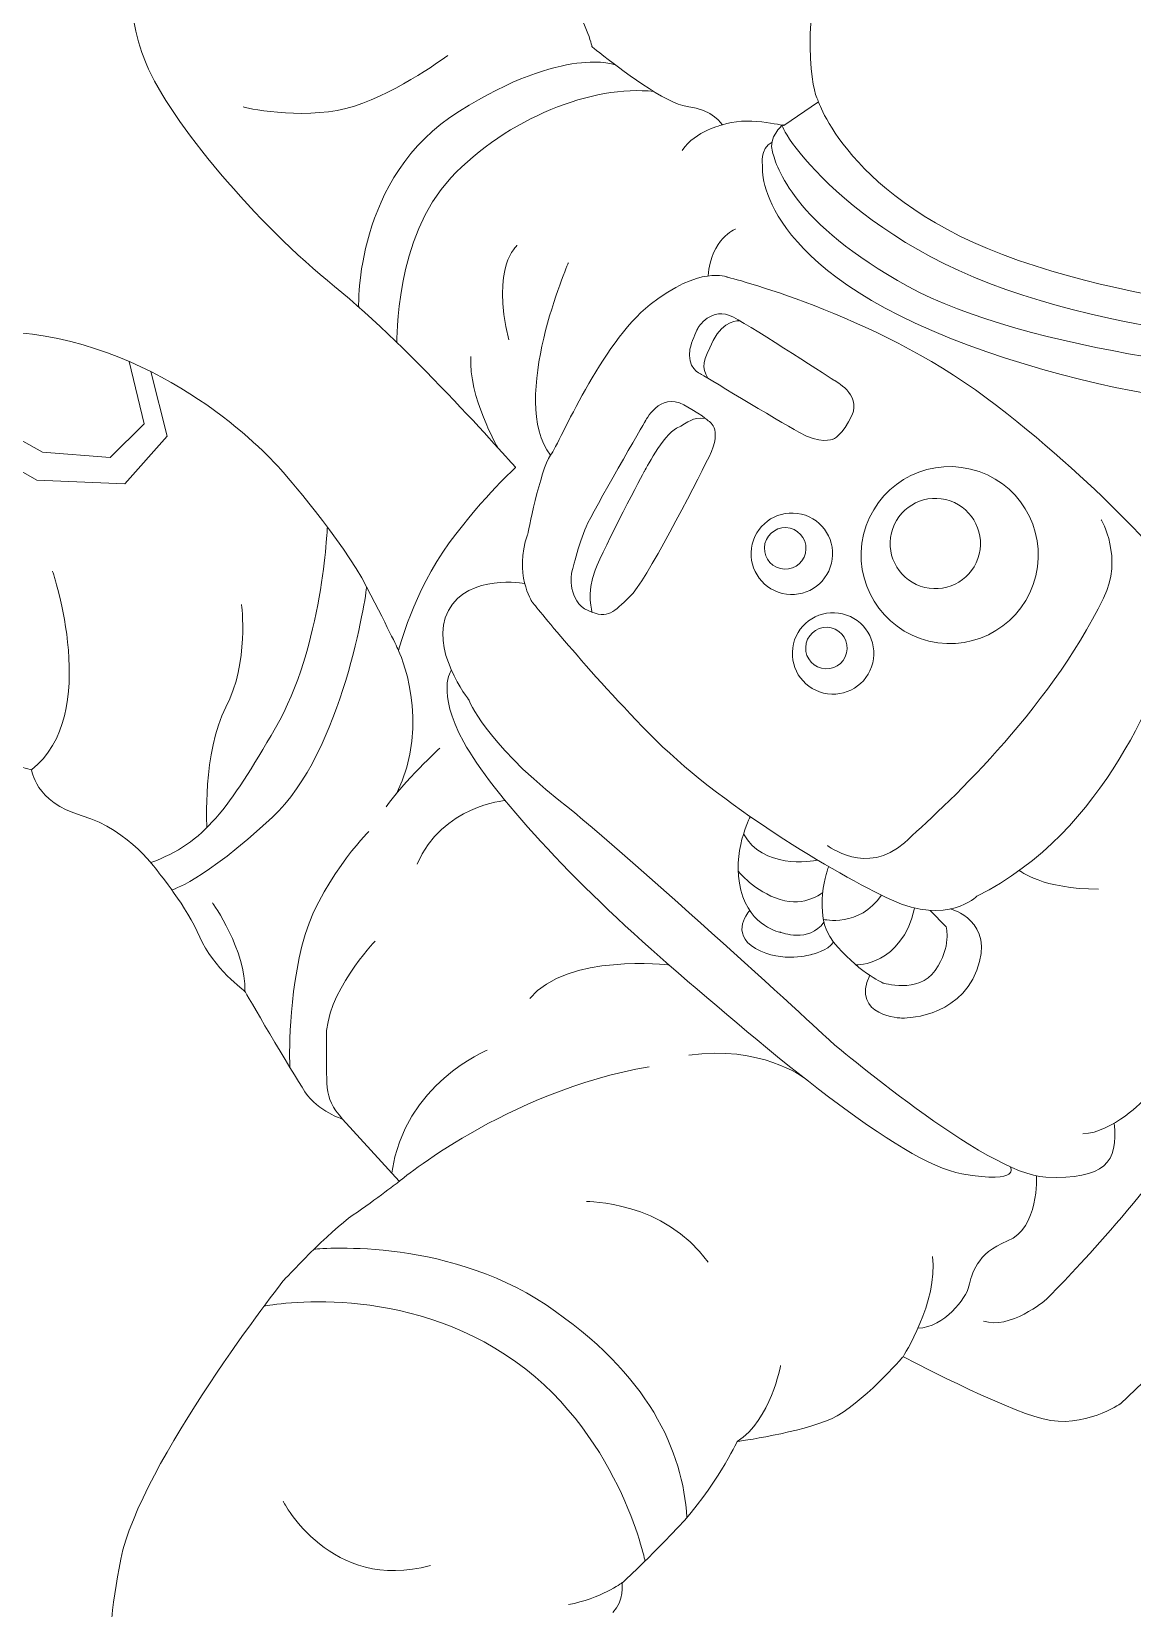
# Model space of a CAD drawing. Header units: centimetres. Extents: x -65 to 125, y -59 to 116.
# Drawn here: x 19.406 to 22.505, y 5.956 to 10.398 of the extents above; entities that cross this region are included whole.
import ezdxf

# ---------------------------------------------------------------- set-up
doc = ezdxf.new("R2010")
doc.units = ezdxf.units.CM
doc.header["$MEASUREMENT"] = 0
doc.layers.add('layer 1', color=7, linetype='Continuous')

msp = doc.modelspace()

# ---------------------------------------------------------------- linework, layer by layer
at = {"layer": 'layer 1', "color": 250, "lineweight": 9}
msp.add_open_spline([(-27.41654, 31.46228), (-27.41654, 31.46228), (26.77014, 31.46228), (26.77014, 31.46228), (26.77014, 31.46228), (26.77014, 31.46228), (26.77014, -20.81939), (26.77014, -20.81939), (26.77014, -20.81939), (26.77014, -20.81939), (-27.41654, -20.81939), (-27.41654, -20.81939), (-27.41654, -20.81939), (-27.41654, -20.81939), (-27.41654, 31.46228), (-27.41654, 31.46228)], degree=3, knots=[0, 0, 0, 0, 0.2, 0.2, 0.2, 0.2, 0.4, 0.4, 0.4, 0.4, 0.6, 0.6, 0.6, 0.6, 1, 1, 1, 1], dxfattribs=at)
at = {"layer": 'layer 1', "color": 142, "lineweight": 9}
for points, knots in [([(20.98396, 10.35497), (20.98396, 10.35497), (20.98396, 10.35497), (20.98396, 10.35497), (20.98396, 10.35497), (20.98396, 10.35497), (20.9632, 10.44022), (20.92454, 10.47078), (20.92454, 10.47078), (20.92454, 10.47078), (20.92454, 10.47078), (20.92454, 10.47078), (20.92454, 10.47078), (20.88588, 10.50134), (20.78884, 10.55895), (20.8257, 10.74124)], [0, 0, 0, 0, 0.2, 0.2, 0.2, 0.2, 0.4, 0.4, 0.4, 0.4, 0.6, 0.6, 0.6, 0.6, 1, 1, 1, 1]), ([(19.72856, 10.30757), (19.72856, 10.30757), (19.72856, 10.30757), (19.72856, 10.30757), (19.72856, 10.30757), (19.65983, 10.47282), (19.69107, 10.62696), (19.69107, 10.62696)], [0, 0, 0, 0, 0.3333333, 0.3333333, 0.3333333, 0.3333333, 1, 1, 1, 1]), ([(21.63043, 10.65805), (21.63043, 10.65805), (21.63043, 10.65805), (21.63043, 10.65805), (21.63043, 10.65805), (21.56226, 10.29685), (21.62151, 10.19997), (21.62151, 10.19997)], [0, 0, 0, 0, 0.3333333, 0.3333333, 0.3333333, 0.3333333, 1, 1, 1, 1]), ([(21.00599, 10.33726), (21.00599, 10.33726), (21.00599, 10.33726), (21.00599, 10.33726), (21.00599, 10.33726), (20.99223, 10.34815), (20.98396, 10.35497), (20.98396, 10.35497)], [0, 0, 0, 0, 0.3333333, 0.3333333, 0.3333333, 0.3333333, 1, 1, 1, 1]), ([(20.25923, 9.67931), (20.25923, 9.67931), (20.25923, 9.67931), (20.25923, 9.67931), (20.25923, 9.67931), (20.04182, 9.85444), (19.7973, 10.14231), (19.72856, 10.30757)], [0, 0, 0, 0, 0.3333333, 0.3333333, 0.3333333, 0.3333333, 1, 1, 1, 1]), ([(21.2514, 10.18667), (21.2514, 10.18667), (21.2514, 10.18667), (21.2514, 10.18667), (21.2514, 10.18667), (21.19305, 10.19324), (21.05889, 10.29538), (21.00599, 10.33726)], [0, 0, 0, 0, 0.3333333, 0.3333333, 0.3333333, 0.3333333, 1, 1, 1, 1]), ([(21.62151, 10.19997), (21.62151, 10.19997), (21.62151, 10.19997), (21.62151, 10.19997), (21.62151, 10.19997), (21.62151, 10.19997), (21.52386, 10.13263), (21.52386, 10.13263)], [0, 0, 0, 0, 0.3333333, 0.3333333, 0.3333333, 0.3333333, 1, 1, 1, 1]), ([(21.52386, 10.13263), (21.52386, 10.13263), (21.52386, 10.13263), (21.52386, 10.13263), (21.52386, 10.13263), (21.52386, 10.13263), (21.41525, 10.15938), (21.35091, 10.13476)], [0, 0, 0, 0, 0.3333333, 0.3333333, 0.3333333, 0.3333333, 1, 1, 1, 1]), ([(20.76886, 9.16942), (20.76886, 9.16942), (20.76886, 9.16942), (20.76886, 9.16942), (20.76886, 9.16942), (20.76886, 9.16942), (20.47664, 9.50418), (20.25923, 9.67931)], [0, 0, 0, 0, 0.3333333, 0.3333333, 0.3333333, 0.3333333, 1, 1, 1, 1]), ([(18.66246, 9.29712), (18.66246, 9.29712), (18.66246, 9.29712), (18.66246, 9.29712), (18.66246, 9.29712), (18.76334, 9.37783), (19.09134, 9.6174), (19.4805, 9.53305)], [0, 0, 0, 0, 0.3333333, 0.3333333, 0.3333333, 0.3333333, 1, 1, 1, 1]), ([(19.4805, 9.53305), (19.4805, 9.53305), (19.4805, 9.53305), (19.4805, 9.53305), (19.4805, 9.53305), (19.86966, 9.4487), (20.11253, 9.15886), (20.11253, 9.15886)], [0, 0, 0, 0, 0.3333333, 0.3333333, 0.3333333, 0.3333333, 1, 1, 1, 1]), ([(20.11253, 9.15886), (20.11253, 9.15886), (20.11253, 9.15886), (20.11253, 9.15886), (20.11253, 9.15886), (20.11253, 9.15886), (20.28169, 8.96469), (20.3493, 8.83392)], [0, 0, 0, 0, 0.3333333, 0.3333333, 0.3333333, 0.3333333, 1, 1, 1, 1]), ([(20.582, 8.95719), (20.582, 8.95719), (20.582, 8.95719), (20.582, 8.95719), (20.582, 8.95719), (20.68352, 9.0944), (20.76886, 9.16942), (20.76886, 9.16942)], [0, 0, 0, 0, 0.3333333, 0.3333333, 0.3333333, 0.3333333, 1, 1, 1, 1]), ([(20.43931, 8.65409), (20.43931, 8.65409), (20.43931, 8.65409), (20.43931, 8.65409), (20.43931, 8.65409), (20.43931, 8.65409), (20.48049, 8.81998), (20.582, 8.95719)], [0, 0, 0, 0, 0.3333333, 0.3333333, 0.3333333, 0.3333333, 1, 1, 1, 1]), ([(20.3493, 8.83392), (20.3493, 8.83392), (20.3493, 8.83392), (20.3493, 8.83392), (20.3493, 8.83392), (20.41691, 8.70315), (20.43931, 8.65409), (20.43931, 8.65409)], [0, 0, 0, 0, 0.3333333, 0.3333333, 0.3333333, 0.3333333, 1, 1, 1, 1]), ([(19.4061, 8.31876), (19.4061, 8.31876), (19.4061, 8.31876), (19.4061, 8.31876), (19.4061, 8.31876), (19.4061, 8.31876), (19.34992, 8.33289), (19.34992, 8.33289)], [0, 0, 0, 0, 0.3333333, 0.3333333, 0.3333333, 0.3333333, 1, 1, 1, 1]), ([(19.54828, 8.18891), (19.54828, 8.18891), (19.54828, 8.18891), (19.54828, 8.18891), (19.54828, 8.18891), (19.41438, 8.22826), (19.4061, 8.31876), (19.4061, 8.31876)], [0, 0, 0, 0, 0.3333333, 0.3333333, 0.3333333, 0.3333333, 1, 1, 1, 1]), ([(19.76306, 8.02976), (19.76306, 8.02976), (19.76306, 8.02976), (19.76306, 8.02976), (19.76306, 8.02976), (19.76306, 8.02976), (19.68219, 8.14955), (19.54828, 8.18891)], [0, 0, 0, 0, 0.3333333, 0.3333333, 0.3333333, 0.3333333, 1, 1, 1, 1]), ([(19.88008, 7.84696), (19.88008, 7.84696), (19.88008, 7.84696), (19.88008, 7.84696), (19.88008, 7.84696), (19.84346, 7.9325), (19.76306, 8.02976), (19.76306, 8.02976)], [0, 0, 0, 0, 0.3333333, 0.3333333, 0.3333333, 0.3333333, 1, 1, 1, 1]), ([(20.00672, 7.69432), (20.00672, 7.69432), (20.00672, 7.69432), (20.00672, 7.69432), (20.00672, 7.69432), (20.00672, 7.69432), (19.91671, 7.76143), (19.88008, 7.84696)], [0, 0, 0, 0, 0.3333333, 0.3333333, 0.3333333, 0.3333333, 1, 1, 1, 1]), ([(20.17579, 7.41165), (20.17579, 7.41165), (20.17579, 7.41165), (20.17579, 7.41165), (20.17579, 7.41165), (20.13761, 7.46865), (20.00672, 7.69432), (20.00672, 7.69432)], [0, 0, 0, 0, 0.3333333, 0.3333333, 0.3333333, 0.3333333, 1, 1, 1, 1]), ([(20.28177, 7.33477), (20.28177, 7.33477), (20.28177, 7.33477), (20.28177, 7.33477), (20.28177, 7.33477), (20.28177, 7.33477), (20.21398, 7.35465), (20.17579, 7.41165)], [0, 0, 0, 0, 0.3333333, 0.3333333, 0.3333333, 0.3333333, 1, 1, 1, 1]), ([(20.4413, 7.15944), (20.4413, 7.15944), (20.4413, 7.15944), (20.4413, 7.15944), (20.4413, 7.15944), (20.4413, 7.15944), (20.28177, 7.33477), (20.28177, 7.33477)], [0, 0, 0, 0, 0.3333333, 0.3333333, 0.3333333, 0.3333333, 1, 1, 1, 1]), ([(20.31104, 7.06457), (20.31104, 7.06457), (20.31104, 7.06457), (20.31104, 7.06457), (20.31104, 7.06457), (20.37605, 7.10908), (20.4413, 7.15944), (20.4413, 7.15944)], [0, 0, 0, 0, 0.3333333, 0.3333333, 0.3333333, 0.3333333, 1, 1, 1, 1]), ([(20.1156, 6.88037), (20.1156, 6.88037), (20.1156, 6.88037), (20.1156, 6.88037), (20.1156, 6.88037), (20.1156, 6.88037), (20.24603, 7.02005), (20.31104, 7.06457)], [0, 0, 0, 0, 0.3333333, 0.3333333, 0.3333333, 0.3333333, 1, 1, 1, 1]), ([(19.65729, 6.09517), (19.65729, 6.09517), (19.65729, 6.09517), (19.65729, 6.09517), (19.65729, 6.09517), (19.71176, 6.36527), (20.1156, 6.88037), (20.1156, 6.88037)], [0, 0, 0, 0, 0.3333333, 0.3333333, 0.3333333, 0.3333333, 1, 1, 1, 1]), ([(22.68202, 6.73393), (22.68202, 6.73393), (22.68202, 6.73393), (22.68202, 6.73393), (22.68202, 6.73393), (22.68202, 6.73393), (22.47199, 6.53319), (22.47199, 6.53319)], [0, 0, 0, 0, 0.3333333, 0.3333333, 0.3333333, 0.3333333, 1, 1, 1, 1]), ([(21.85953, 6.66546), (21.85953, 6.66546), (21.85953, 6.66546), (21.85953, 6.66546), (21.85953, 6.66546), (21.85953, 6.66546), (21.74186, 6.52977), (21.65815, 6.49094)], [0, 0, 0, 0, 0.3333333, 0.3333333, 0.3333333, 0.3333333, 1, 1, 1, 1]), ([(22.25392, 6.49016), (22.25392, 6.49016), (22.25392, 6.49016), (22.25392, 6.49016), (22.25392, 6.49016), (22.13931, 6.51896), (21.85953, 6.66546), (21.85953, 6.66546)], [0, 0, 0, 0, 0.3333333, 0.3333333, 0.3333333, 0.3333333, 1, 1, 1, 1]), ([(22.47199, 6.53319), (22.47199, 6.53319), (22.47199, 6.53319), (22.47199, 6.53319), (22.47199, 6.53319), (22.47199, 6.53319), (22.36852, 6.46135), (22.25392, 6.49016)], [0, 0, 0, 0, 0.3333333, 0.3333333, 0.3333333, 0.3333333, 1, 1, 1, 1]), ([(21.65815, 6.49094), (21.65815, 6.49094), (21.65815, 6.49094), (21.65815, 6.49094), (21.65815, 6.49094), (21.57445, 6.45211), (21.39241, 6.42636), (21.39241, 6.42636)], [0, 0, 0, 0, 0.3333333, 0.3333333, 0.3333333, 0.3333333, 1, 1, 1, 1]), ([(21.39241, 6.42636), (21.39241, 6.42636), (21.39241, 6.42636), (21.39241, 6.42636), (21.39241, 6.42636), (21.39241, 6.42636), (21.33008, 6.29505), (21.22556, 6.18453)], [0, 0, 0, 0, 0.3333333, 0.3333333, 0.3333333, 0.3333333, 1, 1, 1, 1]), ([(21.22556, 6.18453), (21.22556, 6.18453), (21.22556, 6.18453), (21.22556, 6.18453), (21.22556, 6.18453), (21.12103, 6.07401), (21.06882, 6.02877), (21.06882, 6.02877)], [0, 0, 0, 0, 0.3333333, 0.3333333, 0.3333333, 0.3333333, 1, 1, 1, 1]), ([(19.73684, 5.44112), (19.73684, 5.44112), (19.73684, 5.44112), (19.73684, 5.44112), (19.73684, 5.44112), (19.61632, 5.64128), (19.60281, 5.82508), (19.65729, 6.09517)], [0, 0, 0, 0, 0.3333333, 0.3333333, 0.3333333, 0.3333333, 1, 1, 1, 1]), ([(21.06882, 6.02877), (21.06882, 6.02877), (21.06882, 6.02877), (21.06882, 6.02877), (21.06882, 6.02877), (21.06882, 6.02877), (21.07401, 5.97678), (21.04283, 5.94535)], [0, 0, 0, 0, 0.3333333, 0.3333333, 0.3333333, 0.3333333, 1, 1, 1, 1])]:
    msp.add_open_spline(points, degree=3, knots=knots, dxfattribs=at)
at = {"layer": 'layer 1', "color": 242, "lineweight": 9}
for points, knots in [([(20.6105, 10.17367), (20.6105, 10.17367), (20.6105, 10.17367), (20.6105, 10.17367), (20.6105, 10.17367), (20.90777, 10.35928), (21.04916, 10.30393), (21.04916, 10.30393)], [0, 0, 0, 0, 0.3333333, 0.3333333, 0.3333333, 0.3333333, 1, 1, 1, 1]), ([(20.31493, 10.18752), (20.31493, 10.18752), (20.31493, 10.18752), (20.31493, 10.18752), (20.31493, 10.18752), (20.43966, 10.22768), (20.57834, 10.33055), (20.57834, 10.33055)], [0, 0, 0, 0, 0.3333333, 0.3333333, 0.3333333, 0.3333333, 1, 1, 1, 1]), ([(20.58649, 9.98593), (20.58649, 9.98593), (20.58649, 9.98593), (20.58649, 9.98593), (20.58649, 9.98593), (20.74479, 10.1531), (20.98688, 10.24906), (21.15805, 10.2286)], [0, 0, 0, 0, 0.3333333, 0.3333333, 0.3333333, 0.3333333, 1, 1, 1, 1]), ([(22.23097, 9.73751), (22.23097, 9.73751), (22.23097, 9.73751), (22.23097, 9.73751), (22.23097, 9.73751), (21.71761, 9.89901), (21.62151, 10.19997), (21.62151, 10.19997)], [0, 0, 0, 0, 0.3333333, 0.3333333, 0.3333333, 0.3333333, 1, 1, 1, 1]), ([(22.19691, 9.65483), (22.19691, 9.65483), (22.19691, 9.65483), (22.19691, 9.65483), (22.19691, 9.65483), (21.67517, 9.8207), (21.48678, 10.1645), (21.52386, 10.13263)], [0, 0, 0, 0, 0.3333333, 0.3333333, 0.3333333, 0.3333333, 1, 1, 1, 1]), ([(21.46368, 10.02032), (21.46368, 10.02032), (21.46368, 10.02032), (21.46368, 10.02032), (21.46368, 10.02032), (21.46368, 10.02032), (21.45568, 10.06794), (21.49052, 10.08641)], [0, 0, 0, 0, 0.3333333, 0.3333333, 0.3333333, 0.3333333, 1, 1, 1, 1]), ([(21.4917, 10.05842), (21.4917, 10.05842), (21.4917, 10.05842), (21.4917, 10.05842), (21.4917, 10.05842), (21.50402, 10.0165), (21.54764, 9.85966), (21.87362, 9.67961)], [0, 0, 0, 0, 0.3333333, 0.3333333, 0.3333333, 0.3333333, 1, 1, 1, 1]), ([(21.99092, 9.5345), (21.99092, 9.5345), (21.99092, 9.5345), (21.99092, 9.5345), (21.99092, 9.5345), (21.43531, 9.75574), (21.46368, 10.02032), (21.46368, 10.02032)], [0, 0, 0, 0, 0.3333333, 0.3333333, 0.3333333, 0.3333333, 1, 1, 1, 1]), ([(21.14746, 9.62859), (21.14746, 9.62859), (21.14746, 9.62859), (21.14746, 9.62859), (21.14746, 9.62859), (21.28759, 9.73997), (21.3644, 9.70611), (21.3644, 9.70611)], [0, 0, 0, 0, 0.3333333, 0.3333333, 0.3333333, 0.3333333, 1, 1, 1, 1]), ([(23.06557, 9.62605), (23.06557, 9.62605), (23.06557, 9.62605), (23.06557, 9.62605), (23.06557, 9.62605), (23.06557, 9.62605), (22.74432, 9.57602), (22.23097, 9.73751)], [0, 0, 0, 0, 0.3333333, 0.3333333, 0.3333333, 0.3333333, 1, 1, 1, 1]), ([(21.3644, 9.70611), (21.3644, 9.70611), (21.3644, 9.70611), (21.3644, 9.70611), (21.3644, 9.70611), (21.3644, 9.70611), (21.7754, 9.60469), (22.09324, 9.36642)], [0, 0, 0, 0, 0.3333333, 0.3333333, 0.3333333, 0.3333333, 1, 1, 1, 1]), ([(21.87362, 9.67961), (21.87362, 9.67961), (21.87362, 9.67961), (21.87362, 9.67961), (21.87362, 9.67961), (22.19959, 9.49955), (22.91628, 9.41297), (23.09578, 9.44287)], [0, 0, 0, 0, 0.3333333, 0.3333333, 0.3333333, 0.3333333, 1, 1, 1, 1]), ([(23.09744, 9.54282), (23.09744, 9.54282), (23.09744, 9.54282), (23.09744, 9.54282), (23.09744, 9.54282), (23.09744, 9.54282), (22.71865, 9.48895), (22.19691, 9.65483)], [0, 0, 0, 0, 0.3333333, 0.3333333, 0.3333333, 0.3333333, 1, 1, 1, 1]), ([(20.86694, 9.2041), (20.86694, 9.2041), (20.86694, 9.2041), (20.86694, 9.2041), (20.86694, 9.2041), (20.89556, 9.24441), (21.00732, 9.51721), (21.14746, 9.62859)], [0, 0, 0, 0, 0.3333333, 0.3333333, 0.3333333, 0.3333333, 1, 1, 1, 1]), ([(21.25956, 9.50352), (21.25956, 9.50352), (21.25956, 9.50352), (21.25956, 9.50352), (21.25956, 9.50352), (21.26411, 9.52424), (21.2756, 9.54921), (21.28126, 9.56172)], [0, 0, 0, 0, 0.3333333, 0.3333333, 0.3333333, 0.3333333, 1, 1, 1, 1]), ([(21.38201, 9.5929), (21.38201, 9.5929), (21.38201, 9.5929), (21.38201, 9.5929), (21.38201, 9.5929), (21.44463, 9.55893), (21.66706, 9.41445), (21.66706, 9.41445)], [0, 0, 0, 0, 0.3333333, 0.3333333, 0.3333333, 0.3333333, 1, 1, 1, 1]), ([(21.3249, 9.52729), (21.3249, 9.52729), (21.3249, 9.52729), (21.3249, 9.52729), (21.3249, 9.52729), (21.2966, 9.46862), (21.29105, 9.45362), (21.3096, 9.42132)], [0, 0, 0, 0, 0.3333333, 0.3333333, 0.3333333, 0.3333333, 1, 1, 1, 1]), ([(23.15087, 9.31395), (23.15087, 9.31395), (23.15087, 9.31395), (23.15087, 9.31395), (23.15087, 9.31395), (23.15087, 9.31395), (22.54653, 9.31327), (21.99092, 9.5345)], [0, 0, 0, 0, 0.3333333, 0.3333333, 0.3333333, 0.3333333, 1, 1, 1, 1]), ([(19.7231, 9.29244), (19.7231, 9.29244), (19.7231, 9.29244), (19.7231, 9.29244), (19.7231, 9.29244), (19.7231, 9.29244), (19.68097, 9.46822), (19.68097, 9.46822)], [0, 0, 0, 0, 0.3333333, 0.3333333, 0.3333333, 0.3333333, 1, 1, 1, 1]), ([(21.28931, 9.43351), (21.28931, 9.43351), (21.28931, 9.43351), (21.28931, 9.43351), (21.28931, 9.43351), (21.28931, 9.43351), (21.24889, 9.44945), (21.25956, 9.50352)], [0, 0, 0, 0, 0.3333333, 0.3333333, 0.3333333, 0.3333333, 1, 1, 1, 1]), ([(19.78795, 9.25793), (19.78795, 9.25793), (19.78795, 9.25793), (19.78795, 9.25793), (19.78795, 9.25793), (19.78795, 9.25793), (19.74161, 9.43991), (19.74161, 9.43991)], [0, 0, 0, 0, 0.3333333, 0.3333333, 0.3333333, 0.3333333, 1, 1, 1, 1]), ([(21.66151, 9.2494), (21.66151, 9.2494), (21.66151, 9.2494), (21.66151, 9.2494), (21.66151, 9.2494), (21.66151, 9.2494), (21.62602, 9.23435), (21.5659, 9.2689), (21.5659, 9.2689), (21.5659, 9.2689), (21.5659, 9.2689), (21.5659, 9.2689), (21.5659, 9.2689), (21.50578, 9.30345), (21.28931, 9.43351), (21.28931, 9.43351)], [0, 0, 0, 0, 0.2, 0.2, 0.2, 0.2, 0.4, 0.4, 0.4, 0.4, 0.6, 0.6, 0.6, 0.6, 1, 1, 1, 1]), ([(21.66706, 9.41445), (21.66706, 9.41445), (21.66706, 9.41445), (21.66706, 9.41445), (21.66706, 9.41445), (21.66706, 9.41445), (21.74168, 9.37641), (21.71575, 9.31775)], [0, 0, 0, 0, 0.3333333, 0.3333333, 0.3333333, 0.3333333, 1, 1, 1, 1]), ([(21.24226, 9.34601), (21.24226, 9.34601), (21.24226, 9.34601), (21.24226, 9.34601), (21.24226, 9.34601), (21.30965, 9.30735), (21.31054, 9.30123), (21.31054, 9.30123)], [0, 0, 0, 0, 0.3333333, 0.3333333, 0.3333333, 0.3333333, 1, 1, 1, 1]), ([(22.09324, 9.36642), (22.09324, 9.36642), (22.09324, 9.36642), (22.09324, 9.36642), (22.09324, 9.36642), (22.41109, 9.12815), (22.61882, 8.87864), (22.61882, 8.87864)], [0, 0, 0, 0, 0.3333333, 0.3333333, 0.3333333, 0.3333333, 1, 1, 1, 1]), ([(19.24985, 9.31681), (19.24985, 9.31681), (19.24985, 9.31681), (19.24985, 9.31681), (19.24985, 9.31681), (19.24985, 9.31681), (19.43717, 9.21266), (19.43717, 9.21266)], [0, 0, 0, 0, 0.3333333, 0.3333333, 0.3333333, 0.3333333, 1, 1, 1, 1]), ([(19.62706, 9.19758), (19.62706, 9.19758), (19.62706, 9.19758), (19.62706, 9.19758), (19.62706, 9.19758), (19.62706, 9.19758), (19.7231, 9.29244), (19.7231, 9.29244)], [0, 0, 0, 0, 0.3333333, 0.3333333, 0.3333333, 0.3333333, 1, 1, 1, 1]), ([(20.92601, 8.87113), (20.92601, 8.87113), (20.92601, 8.87113), (20.92601, 8.87113), (20.92601, 8.87113), (20.92601, 8.87113), (20.94671, 8.95701), (20.96719, 9.00282), (20.96719, 9.00282), (20.96719, 9.00282), (20.96719, 9.00282), (20.96719, 9.00282), (20.96719, 9.00282), (20.98767, 9.04863), (21.13303, 9.29918), (21.13303, 9.29918)], [0, 0, 0, 0, 0.2, 0.2, 0.2, 0.2, 0.4, 0.4, 0.4, 0.4, 0.6, 0.6, 0.6, 0.6, 1, 1, 1, 1]), ([(21.22168, 9.28015), (21.22168, 9.28015), (21.22168, 9.28015), (21.22168, 9.28015), (21.22168, 9.28015), (21.25839, 9.29785), (21.26398, 9.31315), (21.30361, 9.30767)], [0, 0, 0, 0, 0.3333333, 0.3333333, 0.3333333, 0.3333333, 1, 1, 1, 1]), ([(21.31054, 9.30123), (21.31054, 9.30123), (21.31054, 9.30123), (21.31054, 9.30123), (21.31054, 9.30123), (21.31054, 9.30123), (21.35438, 9.28241), (21.31334, 9.20025)], [0, 0, 0, 0, 0.3333333, 0.3333333, 0.3333333, 0.3333333, 1, 1, 1, 1]), ([(21.71575, 9.31775), (21.71575, 9.31775), (21.71575, 9.31775), (21.71575, 9.31775), (21.71575, 9.31775), (21.68981, 9.2591), (21.66151, 9.2494), (21.66151, 9.2494)], [0, 0, 0, 0, 0.3333333, 0.3333333, 0.3333333, 0.3333333, 1, 1, 1, 1]), ([(19.2008, 9.26019), (19.2008, 9.26019), (19.2008, 9.26019), (19.2008, 9.26019), (19.2008, 9.26019), (19.2008, 9.26019), (19.42058, 9.13405), (19.42058, 9.13405)], [0, 0, 0, 0, 0.3333333, 0.3333333, 0.3333333, 0.3333333, 1, 1, 1, 1]), ([(19.66832, 9.12391), (19.66832, 9.12391), (19.66832, 9.12391), (19.66832, 9.12391), (19.66832, 9.12391), (19.66832, 9.12391), (19.78795, 9.25793), (19.78795, 9.25793)], [0, 0, 0, 0, 0.3333333, 0.3333333, 0.3333333, 0.3333333, 1, 1, 1, 1]), ([(21.13102, 9.15861), (21.13102, 9.15861), (21.13102, 9.15861), (21.13102, 9.15861), (21.13102, 9.15861), (21.13102, 9.15861), (21.18496, 9.26246), (21.22168, 9.28015)], [0, 0, 0, 0, 0.3333333, 0.3333333, 0.3333333, 0.3333333, 1, 1, 1, 1]), ([(19.43717, 9.21266), (19.43717, 9.21266), (19.43717, 9.21266), (19.43717, 9.21266), (19.43717, 9.21266), (19.43717, 9.21266), (19.62706, 9.19758), (19.62706, 9.19758)], [0, 0, 0, 0, 0.3333333, 0.3333333, 0.3333333, 0.3333333, 1, 1, 1, 1]), ([(21.31334, 9.20025), (21.31334, 9.20025), (21.31334, 9.20025), (21.31334, 9.20025), (21.31334, 9.20025), (21.2723, 9.1181), (21.13518, 8.84786), (21.08962, 8.80574)], [0, 0, 0, 0, 0.3333333, 0.3333333, 0.3333333, 0.3333333, 1, 1, 1, 1]), ([(21.74843, 8.98154), (21.74843, 8.98154), (21.74843, 8.98154), (21.74843, 8.98154), (21.74843, 8.98154), (21.78069, 9.1154), (21.91536, 9.19776), (22.04922, 9.1655)], [0, 0, 0, 0, 0.3333333, 0.3333333, 0.3333333, 0.3333333, 1, 1, 1, 1]), ([(20.99271, 8.881), (20.99271, 8.881), (20.99271, 8.881), (20.99271, 8.881), (20.99271, 8.881), (21.01817, 8.94744), (21.13102, 9.15861), (21.13102, 9.15861)], [0, 0, 0, 0, 0.3333333, 0.3333333, 0.3333333, 0.3333333, 1, 1, 1, 1]), ([(19.42058, 9.13405), (19.42058, 9.13405), (19.42058, 9.13405), (19.42058, 9.13405), (19.42058, 9.13405), (19.42058, 9.13405), (19.66832, 9.12391), (19.66832, 9.12391)], [0, 0, 0, 0, 0.3333333, 0.3333333, 0.3333333, 0.3333333, 1, 1, 1, 1]), ([(21.82655, 8.98549), (21.82655, 8.98549), (21.82655, 8.98549), (21.82655, 8.98549), (21.82655, 8.98549), (21.84301, 9.05376), (21.91168, 9.09576), (21.97995, 9.07931)], [0, 0, 0, 0, 0.3333333, 0.3333333, 0.3333333, 0.3333333, 1, 1, 1, 1]), ([(21.43483, 8.95378), (21.43483, 8.95378), (21.43483, 8.95378), (21.43483, 8.95378), (21.43483, 8.95378), (21.44968, 9.01538), (21.51165, 9.05328), (21.57324, 9.03844)], [0, 0, 0, 0, 0.3333333, 0.3333333, 0.3333333, 0.3333333, 1, 1, 1, 1]), ([(20.81481, 8.79182), (20.81481, 8.79182), (20.81481, 8.79182), (20.81481, 8.79182), (20.81481, 8.79182), (20.81481, 8.79182), (20.7632, 8.87156), (20.80236, 8.98011)], [0, 0, 0, 0, 0.3333333, 0.3333333, 0.3333333, 0.3333333, 1, 1, 1, 1]), ([(21.47078, 8.95561), (21.47078, 8.95561), (21.47078, 8.95561), (21.47078, 8.95561), (21.47078, 8.95561), (21.47835, 8.98702), (21.50995, 9.00634), (21.54137, 8.99877)], [0, 0, 0, 0, 0.3333333, 0.3333333, 0.3333333, 0.3333333, 1, 1, 1, 1]), ([(21.93239, 8.68074), (21.93239, 8.68074), (21.93239, 8.68074), (21.93239, 8.68074), (21.93239, 8.68074), (21.79853, 8.713), (21.71616, 8.84768), (21.74843, 8.98154)], [0, 0, 0, 0, 0.3333333, 0.3333333, 0.3333333, 0.3333333, 1, 1, 1, 1]), ([(21.92037, 8.8321), (21.92037, 8.8321), (21.92037, 8.8321), (21.92037, 8.8321), (21.92037, 8.8321), (21.8521, 8.84855), (21.8101, 8.91723), (21.82655, 8.98549)], [0, 0, 0, 0, 0.3333333, 0.3333333, 0.3333333, 0.3333333, 1, 1, 1, 1]), ([(21.51948, 8.81537), (21.51948, 8.81537), (21.51948, 8.81537), (21.51948, 8.81537), (21.51948, 8.81537), (21.45789, 8.83022), (21.41999, 8.89219), (21.43483, 8.95378)], [0, 0, 0, 0, 0.3333333, 0.3333333, 0.3333333, 0.3333333, 1, 1, 1, 1]), ([(21.51395, 8.88502), (21.51395, 8.88502), (21.51395, 8.88502), (21.51395, 8.88502), (21.51395, 8.88502), (21.48254, 8.89259), (21.46321, 8.92419), (21.47078, 8.95561)], [0, 0, 0, 0, 0.3333333, 0.3333333, 0.3333333, 0.3333333, 1, 1, 1, 1]), ([(21.58454, 8.92819), (21.58454, 8.92819), (21.58454, 8.92819), (21.58454, 8.92819), (21.58454, 8.92819), (21.57696, 8.89678), (21.54536, 8.87745), (21.51395, 8.88502)], [0, 0, 0, 0, 0.3333333, 0.3333333, 0.3333333, 0.3333333, 1, 1, 1, 1]), ([(21.6579, 8.90002), (21.6579, 8.90002), (21.6579, 8.90002), (21.6579, 8.90002), (21.6579, 8.90002), (21.64305, 8.83843), (21.58108, 8.80053), (21.51948, 8.81537)], [0, 0, 0, 0, 0.3333333, 0.3333333, 0.3333333, 0.3333333, 1, 1, 1, 1]), ([(22.07376, 8.92591), (22.07376, 8.92591), (22.07376, 8.92591), (22.07376, 8.92591), (22.07376, 8.92591), (22.05731, 8.85765), (21.98863, 8.81565), (21.92037, 8.8321)], [0, 0, 0, 0, 0.3333333, 0.3333333, 0.3333333, 0.3333333, 1, 1, 1, 1]), ([(20.9728, 8.76663), (20.9728, 8.76663), (20.9728, 8.76663), (20.9728, 8.76663), (20.9728, 8.76663), (20.91415, 8.79256), (20.92601, 8.87113), (20.92601, 8.87113)], [0, 0, 0, 0, 0.3333333, 0.3333333, 0.3333333, 0.3333333, 1, 1, 1, 1]), ([(22.23319, 8.8647), (22.23319, 8.8647), (22.23319, 8.8647), (22.23319, 8.8647), (22.23319, 8.8647), (22.20092, 8.73084), (22.06625, 8.64848), (21.93239, 8.68074)], [0, 0, 0, 0, 0.3333333, 0.3333333, 0.3333333, 0.3333333, 1, 1, 1, 1]), ([(21.08962, 8.80574), (21.08962, 8.80574), (21.08962, 8.80574), (21.08962, 8.80574), (21.08962, 8.80574), (21.04407, 8.76361), (21.03145, 8.74069), (20.9728, 8.76663)], [0, 0, 0, 0, 0.3333333, 0.3333333, 0.3333333, 0.3333333, 1, 1, 1, 1]), ([(21.86319, 8.11314), (21.86319, 8.11314), (21.86319, 8.11314), (21.86319, 8.11314), (21.86319, 8.11314), (21.96868, 8.20808), (22.268, 8.48052), (22.42332, 8.80183)], [0, 0, 0, 0, 0.3333333, 0.3333333, 0.3333333, 0.3333333, 1, 1, 1, 1]), ([(19.95329, 8.49466), (19.95329, 8.49466), (19.95329, 8.49466), (19.95329, 8.49466), (19.95329, 8.49466), (20.019, 8.62043), (19.99703, 8.78386), (19.99703, 8.78386)], [0, 0, 0, 0, 0.3333333, 0.3333333, 0.3333333, 0.3333333, 1, 1, 1, 1]), ([(20.5794, 8.76692), (20.5794, 8.76692), (20.5794, 8.76692), (20.5794, 8.76692), (20.5794, 8.76692), (20.52214, 8.66153), (20.63775, 8.51448), (20.63775, 8.51448)], [0, 0, 0, 0, 0.3333333, 0.3333333, 0.3333333, 0.3333333, 1, 1, 1, 1]), ([(21.14435, 8.42091), (21.14435, 8.42091), (21.14435, 8.42091), (21.14435, 8.42091), (21.14435, 8.42091), (20.94954, 8.62128), (20.81481, 8.79182), (20.81481, 8.79182)], [0, 0, 0, 0, 0.3333333, 0.3333333, 0.3333333, 0.3333333, 1, 1, 1, 1]), ([(21.55092, 8.67305), (21.55092, 8.67305), (21.55092, 8.67305), (21.55092, 8.67305), (21.55092, 8.67305), (21.56576, 8.73464), (21.62773, 8.77255), (21.68933, 8.7577)], [0, 0, 0, 0, 0.3333333, 0.3333333, 0.3333333, 0.3333333, 1, 1, 1, 1]), ([(21.63004, 8.60429), (21.63004, 8.60429), (21.63004, 8.60429), (21.63004, 8.60429), (21.63004, 8.60429), (21.59862, 8.61186), (21.5793, 8.64346), (21.58687, 8.67487), (21.58687, 8.67487), (21.58687, 8.67487), (21.58687, 8.67487), (21.58687, 8.67487), (21.58687, 8.67487), (21.59444, 8.70628), (21.62604, 8.72561), (21.65745, 8.71804)], [0, 0, 0, 0, 0.2, 0.2, 0.2, 0.2, 0.4, 0.4, 0.4, 0.4, 0.6, 0.6, 0.6, 0.6, 1, 1, 1, 1]), ([(21.63557, 8.53464), (21.63557, 8.53464), (21.63557, 8.53464), (21.63557, 8.53464), (21.63557, 8.53464), (21.57397, 8.54948), (21.53607, 8.61145), (21.55092, 8.67305)], [0, 0, 0, 0, 0.3333333, 0.3333333, 0.3333333, 0.3333333, 1, 1, 1, 1]), ([(22.63257, 8.70067), (22.63257, 8.70067), (22.63257, 8.70067), (22.63257, 8.70067), (22.63257, 8.70067), (22.5792, 8.56249), (22.435, 8.14527), (22.06758, 7.9624)], [0, 0, 0, 0, 0.3333333, 0.3333333, 0.3333333, 0.3333333, 1, 1, 1, 1]), ([(21.70062, 8.64745), (21.70062, 8.64745), (21.70062, 8.64745), (21.70062, 8.64745), (21.70062, 8.64745), (21.69305, 8.61604), (21.66145, 8.59671), (21.63004, 8.60429)], [0, 0, 0, 0, 0.3333333, 0.3333333, 0.3333333, 0.3333333, 1, 1, 1, 1]), ([(21.77398, 8.61929), (21.77398, 8.61929), (21.77398, 8.61929), (21.77398, 8.61929), (21.77398, 8.61929), (21.75914, 8.55769), (21.69716, 8.51979), (21.63557, 8.53464)], [0, 0, 0, 0, 0.3333333, 0.3333333, 0.3333333, 0.3333333, 1, 1, 1, 1]), ([(20.63775, 8.51448), (20.63775, 8.51448), (20.63775, 8.51448), (20.63775, 8.51448), (20.63775, 8.51448), (20.63775, 8.51448), (20.68074, 8.3991), (20.89084, 8.23281)], [0, 0, 0, 0, 0.3333333, 0.3333333, 0.3333333, 0.3333333, 1, 1, 1, 1]), ([(20.09264, 8.4363), (20.09264, 8.4363), (20.09264, 8.4363), (20.09264, 8.4363), (20.09264, 8.4363), (19.95988, 8.20867), (19.89466, 8.11326), (19.74172, 8.057)], [0, 0, 0, 0, 0.3333333, 0.3333333, 0.3333333, 0.3333333, 1, 1, 1, 1]), ([(20.6229, 8.39641), (20.6229, 8.39641), (20.6229, 8.39641), (20.6229, 8.39641), (20.6229, 8.39641), (20.70289, 8.25087), (20.92954, 8.00389), (21.20088, 7.76856)], [0, 0, 0, 0, 0.3333333, 0.3333333, 0.3333333, 0.3333333, 1, 1, 1, 1]), ([(21.82671, 7.952), (21.82671, 7.952), (21.82671, 7.952), (21.82671, 7.952), (21.82671, 7.952), (21.66971, 8.02524), (21.33916, 8.22055), (21.14435, 8.42091)], [0, 0, 0, 0, 0.3333333, 0.3333333, 0.3333333, 0.3333333, 1, 1, 1, 1]), ([(20.89084, 8.23281), (20.89084, 8.23281), (20.89084, 8.23281), (20.89084, 8.23281), (20.89084, 8.23281), (21.10094, 8.06652), (21.65681, 7.55255), (21.65681, 7.55255)], [0, 0, 0, 0, 0.3333333, 0.3333333, 0.3333333, 0.3333333, 1, 1, 1, 1]), ([(20.08392, 8.18467), (20.08392, 8.18467), (20.08392, 8.18467), (20.08392, 8.18467), (20.08392, 8.18467), (19.88624, 8.00102), (19.80069, 7.98047), (19.80069, 7.98047)], [0, 0, 0, 0, 0.3333333, 0.3333333, 0.3333333, 0.3333333, 1, 1, 1, 1]), ([(21.51312, 7.95317), (21.51312, 7.95317), (21.51312, 7.95317), (21.51312, 7.95317), (21.51312, 7.95317), (21.4417, 7.97511), (21.39541, 8.03312), (21.39541, 8.03312)], [0, 0, 0, 0, 0.3333333, 0.3333333, 0.3333333, 0.3333333, 1, 1, 1, 1]), ([(21.4027, 7.97979), (21.4027, 7.97979), (21.4027, 7.97979), (21.4027, 7.97979), (21.4027, 7.97979), (21.4292, 7.87427), (21.51558, 7.86053), (21.51558, 7.86053)], [0, 0, 0, 0, 0.3333333, 0.3333333, 0.3333333, 0.3333333, 1, 1, 1, 1]), ([(21.98069, 7.87589), (21.98069, 7.87589), (21.98069, 7.87589), (21.98069, 7.87589), (21.98069, 7.87589), (21.98069, 7.87589), (21.93556, 7.92237), (21.93556, 7.92237)], [0, 0, 0, 0, 0.3333333, 0.3333333, 0.3333333, 0.3333333, 1, 1, 1, 1]), ([(21.51558, 7.86053), (21.51558, 7.86053), (21.51558, 7.86053), (21.51558, 7.86053), (21.51558, 7.86053), (21.51558, 7.86053), (21.59476, 7.82931), (21.63673, 7.88958)], [0, 0, 0, 0, 0.3333333, 0.3333333, 0.3333333, 0.3333333, 1, 1, 1, 1]), ([(21.80228, 7.71827), (21.80228, 7.71827), (21.80228, 7.71827), (21.80228, 7.71827), (21.80228, 7.71827), (21.80228, 7.71827), (21.903, 7.68573), (21.95001, 7.75347), (21.95001, 7.75347), (21.95001, 7.75347), (21.95001, 7.75347), (21.95001, 7.75347), (21.95001, 7.75347), (21.99702, 7.82121), (21.98069, 7.87589), (21.98069, 7.87589)], [0, 0, 0, 0, 0.2, 0.2, 0.2, 0.2, 0.4, 0.4, 0.4, 0.4, 0.6, 0.6, 0.6, 0.6, 1, 1, 1, 1]), ([(20.16699, 7.82182), (20.16699, 7.82182), (20.16699, 7.82182), (20.16699, 7.82182), (20.16699, 7.82182), (20.12452, 7.64561), (20.13328, 7.47983), (20.13328, 7.47983)], [0, 0, 0, 0, 0.3333333, 0.3333333, 0.3333333, 0.3333333, 1, 1, 1, 1]), ([(21.60208, 7.79838), (21.60208, 7.79838), (21.60208, 7.79838), (21.60208, 7.79838), (21.60208, 7.79838), (21.60208, 7.79838), (21.64764, 7.80865), (21.66356, 7.83313)], [0, 0, 0, 0, 0.3333333, 0.3333333, 0.3333333, 0.3333333, 1, 1, 1, 1]), ([(21.66356, 7.83313), (21.66356, 7.83313), (21.66356, 7.83313), (21.66356, 7.83313), (21.66356, 7.83313), (21.72712, 7.75409), (21.80228, 7.71827), (21.80228, 7.71827)], [0, 0, 0, 0, 0.3333333, 0.3333333, 0.3333333, 0.3333333, 1, 1, 1, 1]), ([(21.44445, 7.81514), (21.44445, 7.81514), (21.44445, 7.81514), (21.44445, 7.81514), (21.44445, 7.81514), (21.52022, 7.77209), (21.60208, 7.79838), (21.60208, 7.79838)], [0, 0, 0, 0, 0.3333333, 0.3333333, 0.3333333, 0.3333333, 1, 1, 1, 1]), ([(21.20088, 7.76856), (21.20088, 7.76856), (21.20088, 7.76856), (21.20088, 7.76856), (21.20088, 7.76856), (21.47223, 7.53323), (21.85228, 7.21033), (22.0245, 7.18063)], [0, 0, 0, 0, 0.3333333, 0.3333333, 0.3333333, 0.3333333, 1, 1, 1, 1]), ([(21.85626, 7.61912), (21.85626, 7.61912), (21.85626, 7.61912), (21.85626, 7.61912), (21.85626, 7.61912), (21.85626, 7.61912), (21.71193, 7.62303), (21.76556, 7.74001)], [0, 0, 0, 0, 0.3333333, 0.3333333, 0.3333333, 0.3333333, 1, 1, 1, 1]), ([(22.06687, 7.75363), (22.06687, 7.75363), (22.06687, 7.75363), (22.06687, 7.75363), (22.06687, 7.75363), (22.01324, 7.61432), (21.85626, 7.61912), (21.85626, 7.61912)], [0, 0, 0, 0, 0.3333333, 0.3333333, 0.3333333, 0.3333333, 1, 1, 1, 1]), ([(20.23599, 7.55974), (20.23599, 7.55974), (20.23599, 7.55974), (20.23599, 7.55974), (20.23599, 7.55974), (20.24042, 7.43122), (20.22288, 7.39949), (20.28177, 7.33477)], [0, 0, 0, 0, 0.3333333, 0.3333333, 0.3333333, 0.3333333, 1, 1, 1, 1]), ([(21.65681, 7.55255), (21.65681, 7.55255), (21.65681, 7.55255), (21.65681, 7.55255), (21.65681, 7.55255), (21.65681, 7.55255), (22.09517, 7.17784), (22.26107, 7.1709)], [0, 0, 0, 0, 0.3333333, 0.3333333, 0.3333333, 0.3333333, 1, 1, 1, 1]), ([(22.54019, 7.39173), (22.54019, 7.39173), (22.54019, 7.39173), (22.54019, 7.39173), (22.54019, 7.39173), (22.54019, 7.39173), (22.44973, 7.29553), (22.36544, 7.29342)], [0, 0, 0, 0, 0.3333333, 0.3333333, 0.3333333, 0.3333333, 1, 1, 1, 1]), ([(22.26107, 7.1709), (22.26107, 7.1709), (22.26107, 7.1709), (22.26107, 7.1709), (22.26107, 7.1709), (22.42698, 7.16396), (22.46656, 7.21353), (22.45343, 7.32285)], [0, 0, 0, 0, 0.3333333, 0.3333333, 0.3333333, 0.3333333, 1, 1, 1, 1]), ([(22.64141, 7.26822), (22.64141, 7.26822), (22.64141, 7.26822), (22.64141, 7.26822), (22.64141, 7.26822), (22.46537, 7.02743), (22.26089, 6.82535), (22.26089, 6.82535)], [0, 0, 0, 0, 0.3333333, 0.3333333, 0.3333333, 0.3333333, 1, 1, 1, 1]), ([(22.0245, 7.18063), (22.0245, 7.18063), (22.0245, 7.18063), (22.0245, 7.18063), (22.0245, 7.18063), (22.19671, 7.15092), (22.16069, 7.20067), (22.16069, 7.20067)], [0, 0, 0, 0, 0.3333333, 0.3333333, 0.3333333, 0.3333333, 1, 1, 1, 1]), ([(22.15355, 6.99137), (22.15355, 6.99137), (22.15355, 6.99137), (22.15355, 6.99137), (22.15355, 6.99137), (22.06481, 6.95611), (22.05306, 6.89758), (22.045, 6.86412)], [0, 0, 0, 0, 0.3333333, 0.3333333, 0.3333333, 0.3333333, 1, 1, 1, 1]), ([(22.045, 6.86412), (22.045, 6.86412), (22.045, 6.86412), (22.045, 6.86412), (22.045, 6.86412), (22.03693, 6.83066), (21.97587, 6.74769), (21.90159, 6.74599)], [0, 0, 0, 0, 0.3333333, 0.3333333, 0.3333333, 0.3333333, 1, 1, 1, 1]), ([(20.85453, 6.81117), (20.85453, 6.81117), (20.85453, 6.81117), (20.85453, 6.81117), (20.85453, 6.81117), (21.14501, 6.61607), (21.23963, 6.39949), (21.25103, 6.21277)], [0, 0, 0, 0, 0.3333333, 0.3333333, 0.3333333, 0.3333333, 1, 1, 1, 1]), ([(22.26089, 6.82535), (22.26089, 6.82535), (22.26089, 6.82535), (22.26089, 6.82535), (22.26089, 6.82535), (22.26089, 6.82535), (22.15755, 6.73933), (22.08609, 6.766)], [0, 0, 0, 0, 0.3333333, 0.3333333, 0.3333333, 0.3333333, 1, 1, 1, 1]), ([(20.74052, 6.67108), (20.74052, 6.67108), (20.74052, 6.67108), (20.74052, 6.67108), (20.74052, 6.67108), (21.05839, 6.4623), (21.13315, 6.08976), (21.13315, 6.08976)], [0, 0, 0, 0, 0.3333333, 0.3333333, 0.3333333, 0.3333333, 1, 1, 1, 1])]:
    msp.add_open_spline(points, degree=3, knots=knots, dxfattribs=at)
for points in [[(20.00176, 10.18571), (20.02576, 10.17756), (20.1902, 10.14737), (20.31493, 10.18752)], [(20.32695, 9.62193), (20.32695, 9.62193), (20.31323, 9.98806), (20.6105, 10.17367)], [(21.35091, 10.13476), (21.35091, 10.13476), (21.27604, 10.11873), (21.23784, 10.06304)], [(21.51936, 10.13367), (21.51936, 10.13367), (21.47937, 10.10034), (21.4917, 10.05842)], [(20.4347, 9.52177), (20.4347, 9.52177), (20.4282, 9.81875), (20.58649, 9.98593)], [(21.38746, 9.84095), (21.38746, 9.84095), (21.31844, 9.81565), (21.31104, 9.70947)], [(20.77345, 9.79544), (20.77345, 9.79544), (20.69824, 9.73804), (20.74954, 9.52978)], [(20.91744, 9.74657), (20.91744, 9.74657), (20.74875, 9.36004), (20.86694, 9.2041)], [(21.28126, 9.56172), (21.28126, 9.56172), (21.31938, 9.62688), (21.38201, 9.5929)], [(21.3992, 9.58316), (21.3992, 9.58316), (21.3532, 9.58596), (21.3249, 9.52729)], [(20.71891, 9.22545), (20.71891, 9.22545), (20.63543, 9.36967), (20.64254, 9.48242)], [(21.13303, 9.29918), (21.13303, 9.29918), (21.17487, 9.38467), (21.24226, 9.34601)], [(20.80236, 8.98011), (20.80236, 8.98011), (20.83833, 9.16378), (20.86694, 9.2041)], [(22.04922, 9.1655), (22.18308, 9.13324), (22.26545, 8.99856), (22.23319, 8.8647)], [(21.97995, 9.07931), (22.04821, 9.06285), (22.09021, 8.99418), (22.07376, 8.92591)], [(21.57324, 9.03844), (21.63484, 9.02359), (21.67274, 8.96162), (21.6579, 8.90002)], [(22.41698, 9.02283), (22.41698, 9.02283), (22.48123, 8.91476), (22.42332, 8.80183)], [(20.23881, 9.00204), (20.23881, 9.00204), (20.22539, 8.66393), (20.09264, 8.4363)], [(21.54137, 8.99877), (21.57278, 8.9912), (21.59211, 8.9596), (21.58454, 8.92819)], [(19.46508, 8.87789), (19.46508, 8.87789), (19.60377, 8.47191), (19.4061, 8.31876)], [(20.79451, 8.84277), (20.79451, 8.84277), (20.63666, 8.8723), (20.5794, 8.76692)], [(20.98434, 8.76194), (20.98434, 8.76194), (20.96726, 8.81456), (20.99271, 8.881)], [(20.3493, 8.83392), (20.3485, 8.81244), (20.2816, 8.36832), (20.08392, 8.18467)], [(21.68933, 8.7577), (21.75093, 8.74285), (21.78883, 8.68088), (21.77398, 8.61929)], [(21.65745, 8.71804), (21.68886, 8.71047), (21.70819, 8.67887), (21.70062, 8.64745)], [(20.43931, 8.65409), (20.43931, 8.65409), (20.53448, 8.45547), (20.43272, 8.2487)], [(20.58825, 8.59856), (20.58825, 8.59856), (20.54292, 8.54196), (20.6229, 8.39641)], [(19.89958, 8.15557), (19.89958, 8.15557), (19.88758, 8.36888), (19.95329, 8.49466)], [(20.55516, 8.37967), (20.55516, 8.37967), (20.45302, 8.28392), (20.40435, 8.21423)], [(20.7393, 8.23179), (20.7393, 8.23179), (20.5621, 8.21751), (20.4917, 8.05275)], [(21.42915, 8.18644), (21.42915, 8.18644), (21.37621, 8.0853), (21.4027, 7.97979)], [(20.35569, 8.14453), (20.35569, 8.14453), (20.20946, 7.99804), (20.16699, 7.82182)], [(21.61885, 8.06425), (21.60126, 8.05938), (21.46262, 8.03938), (21.41042, 8.13841)], [(21.64649, 8.10518), (21.64649, 8.10518), (21.7577, 8.01819), (21.86319, 8.11314)], [(21.64982, 8.04601), (21.64982, 8.04601), (21.60001, 7.91217), (21.66356, 7.83313)], [(22.18674, 8.03477), (22.18674, 8.03477), (22.25274, 7.98146), (22.40995, 7.98252)], [(21.63321, 7.97244), (21.63321, 7.97244), (21.58453, 7.93124), (21.51312, 7.95317)], [(21.63509, 7.89717), (21.63509, 7.89717), (21.73726, 7.87272), (21.79837, 7.96562)], [(22.06758, 7.9624), (22.06758, 7.9624), (21.98371, 7.87875), (21.82671, 7.952)], [(19.91552, 7.9438), (19.91552, 7.9438), (20.01081, 7.80806), (20.00672, 7.69432)], [(21.42785, 7.92187), (21.42785, 7.92187), (21.36868, 7.85818), (21.44445, 7.81514)], [(21.72716, 7.76873), (21.72716, 7.76873), (21.85517, 7.76645), (21.89197, 7.92891)], [(21.99321, 7.9265), (21.99321, 7.9265), (22.12051, 7.89293), (22.06687, 7.75363)], [(20.37333, 7.83582), (20.37333, 7.83582), (20.23156, 7.68825), (20.23599, 7.55974)], [(21.20088, 7.76856), (21.20088, 7.76856), (20.91287, 7.80254), (20.80878, 7.67422)], [(20.6887, 7.52851), (20.6887, 7.52851), (20.45542, 7.43438), (20.41988, 7.18298)], [(21.57942, 7.45189), (21.57942, 7.45189), (21.4571, 7.54393), (21.25646, 7.5144)], [(20.4413, 7.15944), (20.4413, 7.15944), (20.74089, 7.41209), (21.14488, 7.48229)], [(22.23525, 7.17439), (22.23525, 7.17439), (22.24229, 7.02663), (22.15355, 6.99137)], [(20.96835, 7.10237), (20.96835, 7.10237), (21.18732, 7.10505), (21.31067, 6.93136)], [(20.20148, 6.96816), (20.20148, 6.96816), (20.56405, 7.00627), (20.85453, 6.81117)], [(21.85953, 6.66546), (21.85953, 6.66546), (21.95875, 6.82027), (21.94236, 6.94813)], [(20.06073, 6.80795), (20.06073, 6.80795), (20.42265, 6.87985), (20.74052, 6.67108)], [(21.51433, 6.64035), (21.51433, 6.64035), (21.48798, 6.48802), (21.39241, 6.42636)], [(20.1146, 6.25784), (20.1146, 6.25784), (20.24814, 5.99908), (20.52906, 6.0777)], [(21.06882, 6.02877), (21.06882, 6.02877), (21.00679, 5.9838), (20.91789, 5.96747)]]:
    msp.add_open_spline(points, degree=3, dxfattribs=at)
at = {"layer": 'layer 1', "color": 142, "lineweight": 9}
msp.add_open_spline([(21.35091, 10.13476), (21.35091, 10.13476), (21.32493, 10.17839), (21.2514, 10.18667)], degree=3, dxfattribs=at)

doc.saveas('drawing.dxf')
